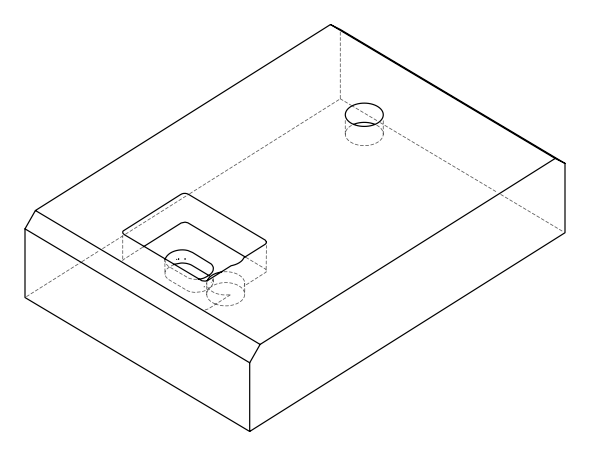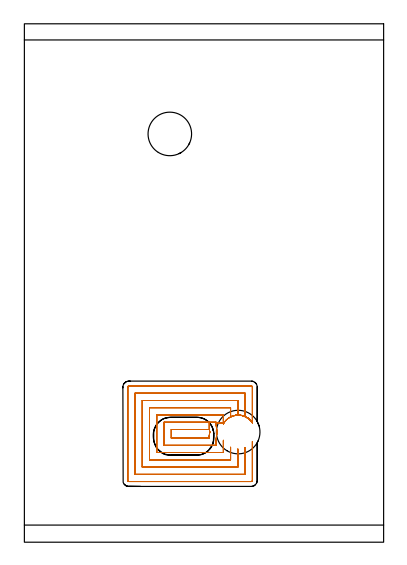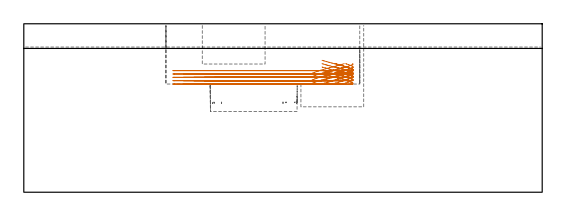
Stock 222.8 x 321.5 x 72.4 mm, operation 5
(PLAN: 6 operations, 3 tool changes, 61.5 min)
(1 INDEXABLE_INSERT_DRILL_BLIND_HOLE_FROM_SOLID | STEP1POCKET | UGT0302_006 | 0.08 min | 9898 mm3)
(2 INDEXABLE_INSERT_DRILL_BLIND_HOLE_FROM_SOLID_1 | STEP1POCKET_1 | UGT0302_006 | 0.15 min | 20427 mm3)
(3 AREA_MILL | FG_CHAMFER_SURFACE | UGT0205_001 | 7.35 min | 11141 mm3)
(4 AREA_MILL_1 | FG_CHAMFER_SURFACE_1 | UGT0205_001 | 7.37 min | 12516 mm3)
(5 MILL_RECTANGULAR_POCKET | POCKET_RECTANGULAR_STRAIGHT | NXT0201_008 | Follow Part, ap 1.5, ae 75% | 45.72 min | 126162 mm3)
(6 MILL_RECTANGULAR_POCKET_1 | POCKET_RECTANGULAR_STRAIGHT_1 | UGT0201_010 | Follow Part, ap 4, ae 75% | 0.86 min | 9216 mm3)
(TOOL UGT0302_006 | Indexable Insert Drill 27mm | D27 PA180 FL50 Z2)
(TOOL UGT0205_001 | Chamfer Mill 20 x 3 x 45 deg. | D20 FL50 Z2)
(TOOL NXT0201_008 | ENDMILL 6mm [2P460-0600-NA 1630] | D6 FL26 Z6)
(TOOL UGT0201_010 | End Mill 16 mm | D16 FL22 Z2)
(OP 5 MILL_RECTANGULAR_POCKET, part 2 of 2)
G0 X128.182 Y77.814 Z56.694
G1 X128.986 Y78.166 Z56.459 F250.
X130.215 Y78.535 Z56.115
X131.199 Y78.715 Z55.847
X132.456 Y78.807 Z55.51
X133.715 Y78.747 Z55.172
X134.958 Y78.537 Z54.834
X136.167 Y78.18 Z54.496
X137.324 Y77.681 Z54.159
X138.414 Y77.047 Z53.821
X139.419 Y76.288 Z53.483
X140.327 Y75.413 Z53.146
X141.123 Y74.436 Z52.808
X141.375 Y74.053 Z52.685
X141.4 Y74.069 Z52.677
Y74.856 Z52.466
Y74.069 Z52.256
Y96.2 F500.
G3 X140.7 Y96.9 R0.7
G1 X64.8
G3 X64.1 Y96.2 R0.7
G1 Y38.3
G3 X64.8 Y37.6 R0.7
G1 X140.7
G3 X141.4 Y38.3 R0.7
G1 Y62.523
G0 X137.736 Y77.464 Z55.256
G1 X136.743 Y77.956 Z54.958 F250.
X135.676 Y78.347 Z54.654
X134.573 Y78.621 Z54.35
X133.448 Y78.774 Z54.045
X132.99 Y78.791 Z53.922
X132.532 Y78.808 Z53.8
X131.602 Y78.761 Z53.55
X130.68 Y78.632 Z53.301
X130.234 Y78.529 Z53.178
X129.787 Y78.425 Z53.055
X128.719 Y78.064 Z52.753
X127.695 Y77.59 Z52.451
X126.728 Y77.01 Z52.148
X125.828 Y76.329 Z51.846
X125.007 Y75.556 Z51.544
X124.273 Y74.7 Z51.242
X123.635 Y73.769 Z50.94
X123.414 Y73.368 Z50.817
G2 X123.4 Y74.077 R18. F500.
G1 X118.9
Y74.4
X114.725
Y69.9
X91.1
Y64.6
X114.479
G2 X115.025 Y68.303 R27.
X114.725 Y69.9 R27.
G1 Y74.4
X86.6
Y60.1
X118.9
Y62.53
G2 X119.653 Y68.303 R22.5
X118.9 Y74.077 R22.5
G1 X123.4
Y78.9
X82.1
Y55.6
X123.4
Y62.53
G2 X123.413 Y63.224 R18.
G0 X141.4 Y74.372 Z55.256
G1 Y74.856 Z55.126 F250.
Y74.077 Z54.917
X141.375 Y74.061 Z54.909
X141.123 Y74.444 Z54.786
X140.41 Y75.328 Z54.482
X139.606 Y76.131 Z54.177
X138.719 Y76.841 Z53.873
X137.761 Y77.452 Z53.569
X136.743 Y77.956 Z53.264
X135.676 Y78.347 Z52.96
X134.573 Y78.621 Z52.655
X133.448 Y78.774 Z52.351
X132.99 Y78.791 Z52.228
X132.532 Y78.808 Z52.105
X131.602 Y78.761 Z51.856
X130.68 Y78.632 Z51.606
X130.234 Y78.529 Z51.484
X129.787 Y78.425 Z51.361
X129.038 Y78.185 Z51.15
X128.31 Y77.891 Z50.94
X127.9 Y77.685 Z50.817
Y83.4 F500.
X77.6
Y51.1
X127.9
Y58.915
G0 X138.309 Y77.103 Z55.256
G1 X138.719 Y76.841 Z55.125 F250.
X139.606 Y76.131 Z54.821
X140.41 Y75.328 Z54.516
X141.123 Y74.444 Z54.212
X141.375 Y74.061 Z54.089
X141.4 Y74.077 Z54.081
Y74.856 Z53.872
Y74.077 Z53.664
X141.375 Y74.061 Z53.656
X141.123 Y74.444 Z53.533
X140.41 Y75.328 Z53.229
X139.606 Y76.131 Z52.924
X138.719 Y76.841 Z52.62
X137.761 Y77.452 Z52.315
X136.743 Y77.956 Z52.011
X135.676 Y78.347 Z51.706
X134.573 Y78.621 Z51.402
X133.448 Y78.774 Z51.098
X132.99 Y78.791 Z50.975
X132.695 Y78.802 Z50.896
X132.4 Y78.797 Z50.817
Y87.9 F500.
X73.1
Y46.6
X132.4
Y57.81
G0 X134.004 Y78.701 Z55.256
G1 X134.481 Y78.638 Z55.127 F250.
X135.496 Y78.401 Z54.847
X136.482 Y78.064 Z54.568
X137.318 Y77.688 Z54.323
X138.409 Y77.055 Z53.985
X139.416 Y76.296 Z53.647
X140.326 Y75.421 Z53.309
X141.123 Y74.444 Z52.97
X141.375 Y74.061 Z52.848
X141.4 Y74.077 Z52.84
Y74.856 Z52.631
Y74.077 Z52.422
X141.375 Y74.061 Z52.414
X141.123 Y74.444 Z52.292
X140.326 Y75.421 Z51.954
X139.416 Y76.296 Z51.616
X138.409 Y77.055 Z51.277
X137.318 Y77.688 Z50.939
X136.9 Y77.876 Z50.817
Y92.4 F500.
X68.6
Y42.1
X136.9
Y58.732
G0 X128.168 Y77.806 Z55.256
G1 X128.599 Y78.015 Z55.127 F250.
X129.787 Y78.425 Z54.79
X130.234 Y78.529 Z54.667
X130.68 Y78.632 Z54.545
X131.602 Y78.761 Z54.295
X132.532 Y78.808 Z54.046
X132.99 Y78.791 Z53.923
X133.448 Y78.774 Z53.8
X134.573 Y78.621 Z53.496
X135.676 Y78.347 Z53.191
X136.743 Y77.956 Z52.887
X137.761 Y77.452 Z52.582
X138.719 Y76.841 Z52.278
X139.606 Y76.131 Z51.974
X140.41 Y75.328 Z51.669
X141.123 Y74.444 Z51.365
X141.375 Y74.061 Z51.242
X141.4 Y74.077 Z51.234
Y74.856 Z51.025
Y74.077 Z50.817
Y96.2 F500.
G3 X140.7 Y96.9 R0.7
G1 X64.8
G3 X64.1 Y96.2 R0.7
G1 Y38.3
G3 X64.8 Y37.6 R0.7
G1 X140.7
G3 X141.4 Y38.3 R0.7
G1 Y62.53
G0 X137.735 Y77.453 Z53.817
G1 X137.59 Y77.543 Z53.771 F250.
X136.517 Y78.047 Z53.453
X135.394 Y78.427 Z53.136
X134.235 Y78.678 Z52.818
X133.056 Y78.797 Z52.5
X131.87 Y78.783 Z52.183
X131.415 Y78.732 Z52.06
X130.959 Y78.68 Z51.937
X130.502 Y78.597 Z51.812
X130.057 Y78.486 Z51.689
X129.612 Y78.375 Z51.567
X128.405 Y77.934 Z51.222
X127.261 Y77.349 Z50.878
X126.197 Y76.628 Z50.534
X125.228 Y75.784 Z50.189
X124.37 Y74.827 Z49.845
X123.635 Y73.773 Z49.501
X123.414 Y73.372 Z49.378
G2 X123.4 Y74.069 R18. F500.
G1 X118.9
Y74.4
X114.724
Y69.9
X91.1
Y64.6
X114.479
G2 X115.024 Y68.3 R27.
X114.724 Y69.9 R27.
G1 Y74.4
X86.6
Y60.1
X118.9
Y62.53
G2 X119.652 Y68.3 R22.5
X118.9 Y74.069 R22.5
G1 X123.4
Y78.9
X82.1
Y55.6
X123.4
Y62.53
G2 X123.413 Y63.222 R18.
G0 X141.4 Y74.382 Z53.817
G1 Y74.856 Z53.69 F250.
Y74.069 Z53.479
X141.375 Y74.053 Z53.471
X141.123 Y74.436 Z53.348
X140.378 Y75.358 Z53.03
X139.533 Y76.19 Z52.713
X138.6 Y76.921 Z52.395
X137.59 Y77.543 Z52.077
X136.517 Y78.047 Z51.76
X135.394 Y78.427 Z51.442
X134.235 Y78.678 Z51.124
X133.056 Y78.797 Z50.807
X131.87 Y78.783 Z50.489
X131.415 Y78.732 Z50.366
X130.959 Y78.68 Z50.243
X130.502 Y78.597 Z50.119
X130.057 Y78.486 Z49.996
X129.612 Y78.375 Z49.873
X128.953 Y78.155 Z49.687
X128.31 Y77.892 Z49.501
X127.9 Y77.686 Z49.378
Y83.4 F500.
X77.6
Y51.1
X127.9
Y58.916
G0 X138.329 Y77.09 Z53.817
G1 X138.539 Y76.963 Z53.751 F250.
X139.496 Y76.222 Z53.427
X140.361 Y75.376 Z53.102
X141.123 Y74.436 Z52.778
X141.375 Y74.053 Z52.655
X141.4 Y74.069 Z52.647
Y74.856 Z52.436
Y74.069 Z52.226
X141.375 Y74.053 Z52.218
X141.123 Y74.436 Z52.095
X140.361 Y75.376 Z51.771
X139.496 Y76.222 Z51.446
X138.539 Y76.963 Z51.122
X137.503 Y77.589 Z50.798
X136.402 Y78.092 Z50.473
X135.251 Y78.465 Z50.149
X134.064 Y78.704 Z49.825
X132.858 Y78.804 Z49.501
X132.4 Y78.796 Z49.378
Y87.9 F500.
X73.1
Y46.6
X132.4
Y57.81
G0 X134.026 Y78.7 Z53.817
G1 X134.217 Y78.681 Z53.765 F250.
X135.367 Y78.434 Z53.45
X136.482 Y78.061 Z53.135
X137.318 Y77.684 Z52.889
X138.409 Y77.05 Z52.551
X139.417 Y76.29 Z52.213
X140.326 Y75.414 Z51.875
X141.123 Y74.436 Z51.537
X141.375 Y74.053 Z51.414
X141.4 Y74.069 Z51.406
Y74.856 Z51.195
Y74.069 Z50.984
X141.375 Y74.053 Z50.976
X141.123 Y74.436 Z50.853
X140.326 Y75.414 Z50.515
X139.417 Y76.29 Z50.177
X138.409 Y77.05 Z49.839
X137.318 Y77.684 Z49.501
X136.9 Y77.873 Z49.378
Y92.4 F500.
X68.6
Y42.1
X136.9
Y58.732
G0 X128.182 Y77.819 Z53.817
G1 X128.441 Y77.949 Z53.739 F250.
X129.612 Y78.375 Z53.405
X130.057 Y78.486 Z53.282
X130.502 Y78.597 Z53.159
X130.959 Y78.68 Z53.035
X131.415 Y78.732 Z52.912
X131.87 Y78.783 Z52.789
X133.056 Y78.797 Z52.471
X134.235 Y78.678 Z52.154
X135.394 Y78.427 Z51.836
X136.517 Y78.047 Z51.518
X137.59 Y77.543 Z51.201
X138.6 Y76.921 Z50.883
X139.533 Y76.19 Z50.565
X140.378 Y75.358 Z50.248
X141.123 Y74.436 Z49.93
X141.375 Y74.053 Z49.807
X141.4 Y74.069 Z49.799
Y74.856 Z49.588
Y74.069 Z49.378
Y96.2 F500.
G3 X140.7 Y96.9 R0.7
G1 X64.8
G3 X64.1 Y96.2 R0.7
G1 Y38.3
G3 X64.8 Y37.6 R0.7
G1 X140.7
G3 X141.4 Y38.3 R0.7
G1 Y62.53
G0 X137.731 Y77.444 Z52.378
G1 X137.292 Y77.698 Z52.242 F250.
X136.124 Y78.196 Z51.902
X134.905 Y78.549 Z51.562
X133.652 Y78.754 Z51.222
X132.384 Y78.806 Z50.881
X131.118 Y78.704 Z50.541
X130.668 Y78.62 Z50.418
X130.217 Y78.535 Z50.296
X129.075 Y78.199 Z49.976
X127.977 Y77.736 Z49.657
X126.94 Y77.151 Z49.338
X125.975 Y76.453 Z49.019
X125.095 Y75.65 Z48.7
X124.312 Y74.753 Z48.381
X123.635 Y73.773 Z48.062
X123.414 Y73.372 Z47.939
G2 X123.4 Y74.069 R18. F500.
G1 X118.9
Y74.4
X114.724
Y69.9
X91.1
Y64.6
X114.48
G2 X115.025 Y68.295 R27.
X114.724 Y69.9 R27.
G1 Y74.4
X86.6
Y60.1
X118.9
Y62.522
G2 X119.653 Y68.295 R22.5
X118.9 Y74.069 R22.5
G1 X123.4
Y78.9
X82.1
Y55.6
X123.4
Y62.522
G2 X123.414 Y63.221 R18.
G0 X141.4 Y74.38 Z52.378
G1 Y74.856 Z52.25 F250.
Y74.069 Z52.04
X141.375 Y74.053 Z52.032
X141.123 Y74.436 Z51.909
X140.321 Y75.42 Z51.569
X139.406 Y76.3 Z51.228
X138.391 Y77.062 Z50.888
X137.292 Y77.698 Z50.548
X136.124 Y78.196 Z50.208
X134.905 Y78.549 Z49.868
X133.652 Y78.754 Z49.528
X132.384 Y78.806 Z49.188
X131.118 Y78.704 Z48.847
X130.668 Y78.62 Z48.725
X130.217 Y78.535 Z48.602
X129.248 Y78.259 Z48.332
X128.31 Y77.892 Z48.062
X127.9 Y77.686 Z47.939
Y83.4 F500.
X77.6
Y51.1
X127.9
Y58.916
G0 X138.329 Y77.09 Z52.378
G1 X138.539 Y76.963 Z52.312 F250.
X139.496 Y76.222 Z51.988
X140.361 Y75.376 Z51.663
X141.123 Y74.436 Z51.339
X141.375 Y74.053 Z51.216
X141.4 Y74.069 Z51.208
Y74.856 Z50.998
Y74.069 Z50.787
X141.375 Y74.053 Z50.779
X141.123 Y74.436 Z50.656
X140.361 Y75.376 Z50.332
X139.496 Y76.222 Z50.007
X138.539 Y76.963 Z49.683
X137.503 Y77.589 Z49.359
X136.402 Y78.092 Z49.035
X135.251 Y78.465 Z48.71
X134.064 Y78.704 Z48.386
X132.858 Y78.804 Z48.062
X132.4 Y78.796 Z47.939
Y87.9 F500.
X73.1
Y46.6
X132.4
Y57.809
G0 X134.026 Y78.696 Z52.378
G1 X134.383 Y78.654 Z52.281 F250.
X135.448 Y78.412 Z51.989
X136.482 Y78.061 Z51.696
X137.318 Y77.684 Z51.45
X138.409 Y77.05 Z51.112
X139.417 Y76.29 Z50.774
X140.326 Y75.414 Z50.436
X141.123 Y74.436 Z50.098
X141.375 Y74.053 Z49.975
X141.4 Y74.069 Z49.967
Y74.856 Z49.756
Y74.069 Z49.545
X141.375 Y74.053 Z49.537
X141.123 Y74.436 Z49.414
X140.326 Y75.414 Z49.076
X139.417 Y76.29 Z48.738
X138.409 Y77.05 Z48.4
X137.318 Y77.684 Z48.062
X136.9 Y77.873 Z47.939
Y92.4 F500.
X68.6
Y42.1
X136.9
Y58.729
G0 X128.182 Y77.815 Z52.378
G1 X128.988 Y78.168 Z52.142 F250.
X130.217 Y78.535 Z51.798
X130.668 Y78.62 Z51.675
X131.118 Y78.704 Z51.553
X132.384 Y78.806 Z51.212
X133.652 Y78.754 Z50.872
X134.905 Y78.549 Z50.532
X136.124 Y78.196 Z50.192
X137.292 Y77.698 Z49.852
X138.391 Y77.062 Z49.512
X139.406 Y76.3 Z49.171
X140.321 Y75.42 Z48.831
X141.123 Y74.436 Z48.491
X141.375 Y74.053 Z48.368
X141.4 Y74.069 Z48.36
Y74.856 Z48.15
Y74.069 Z47.939
Y96.2 F500.
G3 X140.7 Y96.9 R0.7
G1 X64.8
G3 X64.1 Y96.2 R0.7
G1 Y38.3
G3 X64.8 Y37.6 R0.7
G1 X140.7
G3 X141.4 Y38.3 R0.7
G1 Y62.522
G0 X137.731 Y77.444 Z50.939
G1 X137.292 Y77.698 Z50.803 F250.
X136.124 Y78.196 Z50.463
X134.905 Y78.549 Z50.123
X133.652 Y78.754 Z49.783
X132.384 Y78.806 Z49.443
X131.118 Y78.704 Z49.102
X130.668 Y78.62 Z48.98
X130.217 Y78.535 Z48.857
X129.075 Y78.199 Z48.538
X127.977 Y77.736 Z48.218
X126.94 Y77.151 Z47.899
X125.975 Y76.453 Z47.58
X125.095 Y75.65 Z47.261
X124.312 Y74.753 Z46.942
X123.635 Y73.773 Z46.623
X123.414 Y73.372 Z46.5
G2 X123.4 Y74.069 R18. F500.
G1 X118.9
Y74.4
X114.724
Y69.9
X91.1
Y64.6
X114.48
G2 X115.025 Y68.295 R27.
X114.724 Y69.9 R27.
G1 Y74.4
X86.6
Y60.1
X118.9
Y62.522
G2 X119.653 Y68.295 R22.5
X118.9 Y74.069 R22.5
G1 X123.4
Y78.9
X82.1
Y55.6
X123.4
Y62.522
G2 X123.414 Y63.221 R18.
G0 X141.4 Y74.38 Z50.939
G1 Y74.856 Z50.811 F250.
Y74.069 Z50.601
X141.375 Y74.053 Z50.593
X141.123 Y74.436 Z50.47
X140.321 Y75.42 Z50.13
X139.406 Y76.3 Z49.79
X138.391 Y77.062 Z49.449
X137.292 Y77.698 Z49.109
X136.124 Y78.196 Z48.769
X134.905 Y78.549 Z48.429
X133.652 Y78.754 Z48.089
X132.384 Y78.806 Z47.749
X131.118 Y78.704 Z47.409
X130.668 Y78.62 Z47.286
X130.217 Y78.535 Z47.163
X129.248 Y78.259 Z46.893
X128.31 Y77.892 Z46.623
X127.9 Y77.686 Z46.5
Y83.4 F500.
X77.6
Y51.1
X127.9
Y58.916
G0 X138.329 Y77.09 Z50.939
G1 X138.539 Y76.963 Z50.873 F250.
X139.496 Y76.222 Z50.549
X140.361 Y75.376 Z50.225
X141.123 Y74.436 Z49.9
X141.375 Y74.053 Z49.777
X141.4 Y74.069 Z49.769
Y74.856 Z49.559
Y74.069 Z49.348
X141.375 Y74.053 Z49.34
X141.123 Y74.436 Z49.217
X140.361 Y75.376 Z48.893
X139.496 Y76.222 Z48.569
X138.539 Y76.963 Z48.244
X137.503 Y77.589 Z47.92
X136.402 Y78.092 Z47.596
X135.251 Y78.465 Z47.271
X134.064 Y78.704 Z46.947
X132.858 Y78.804 Z46.623
X132.4 Y78.796 Z46.5
Y87.9 F500.
X73.1
Y46.6
X132.4
Y57.809
G0 X134.026 Y78.696 Z50.939
G1 X134.383 Y78.654 Z50.843 F250.
X135.448 Y78.412 Z50.55
X136.482 Y78.061 Z50.257
X137.318 Y77.684 Z50.012
X138.409 Y77.05 Z49.673
X139.417 Y76.29 Z49.335
X140.326 Y75.414 Z48.997
X141.123 Y74.436 Z48.659
X141.375 Y74.053 Z48.536
X141.4 Y74.069 Z48.528
Y74.856 Z48.317
Y74.069 Z48.106
X141.375 Y74.053 Z48.098
X141.123 Y74.436 Z47.976
X140.326 Y75.414 Z47.637
X139.417 Y76.29 Z47.299
X138.409 Y77.05 Z46.961
X137.318 Y77.684 Z46.623
X136.9 Y77.873 Z46.5
Y92.4 F500.
X68.6
Y42.1
X136.9
Y58.729
G0 X128.182 Y77.815 Z50.939
G1 X128.988 Y78.168 Z50.703 F250.
X130.217 Y78.535 Z50.359
X130.668 Y78.62 Z50.237
X131.118 Y78.704 Z50.114
X132.384 Y78.806 Z49.773
X133.652 Y78.754 Z49.433
X134.905 Y78.549 Z49.093
X136.124 Y78.196 Z48.753
X137.292 Y77.698 Z48.413
X138.391 Y77.062 Z48.073
X139.406 Y76.3 Z47.733
X140.321 Y75.42 Z47.392
X141.123 Y74.436 Z47.052
X141.375 Y74.053 Z46.929
X141.4 Y74.069 Z46.921
Y74.856 Z46.711
Y74.069 Z46.5
Y96.2 F500.
G3 X140.7 Y96.9 R0.7
G1 X64.8
G3 X64.1 Y96.2 R0.7
G1 Y38.3
G3 X64.8 Y37.6 R0.7
G1 X140.7
G3 X141.4 Y38.3 R0.7
G1 Y62.522
G0 Z82.4
M5
M2
